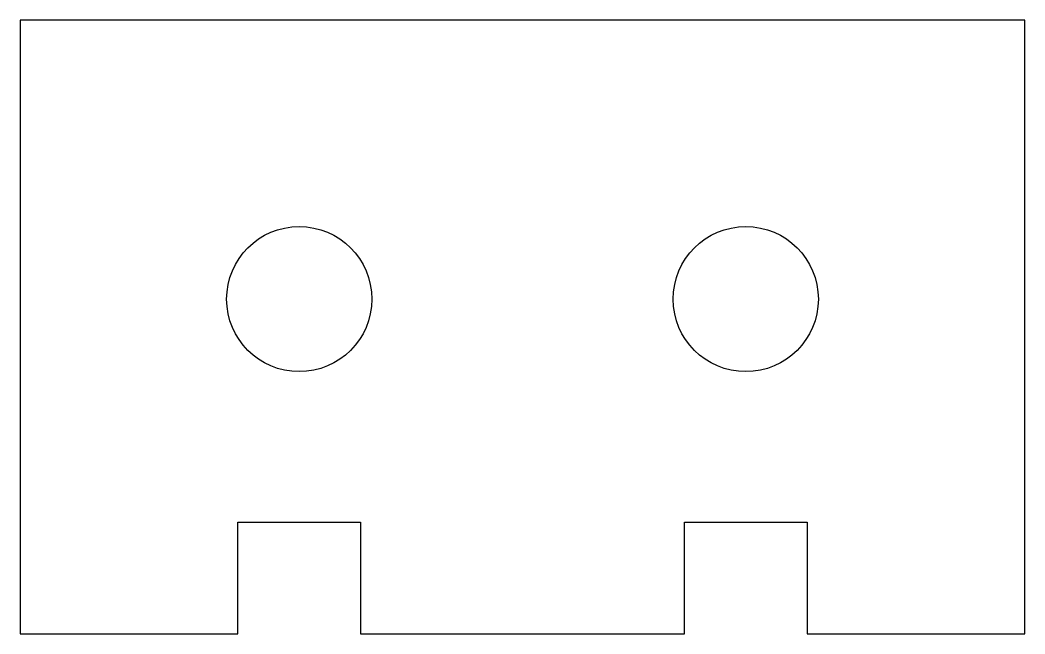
# Model space of a CAD drawing. Header units: millimetres. Extents: x 0 to 180, y 0 to 110.
import ezdxf

# ---------------------------------------------------------------- set-up
doc = ezdxf.new("R2010")
doc.units = ezdxf.units.MM

msp = doc.modelspace()

# ---------------------------------------------------------------- linework, layer by layer
msp.add_lwpolyline([(0, 0), (39, 0), (39, 20), (61, 20), (61, 0), (119, 0), (119, 20), (141, 20), (141, 0), (180, 0), (180, 110), (0, 110)], close=True)
for centre in [(50, 60), (130, 60)]:
    msp.add_circle(centre, 13)

doc.saveas('drawing.dxf')
